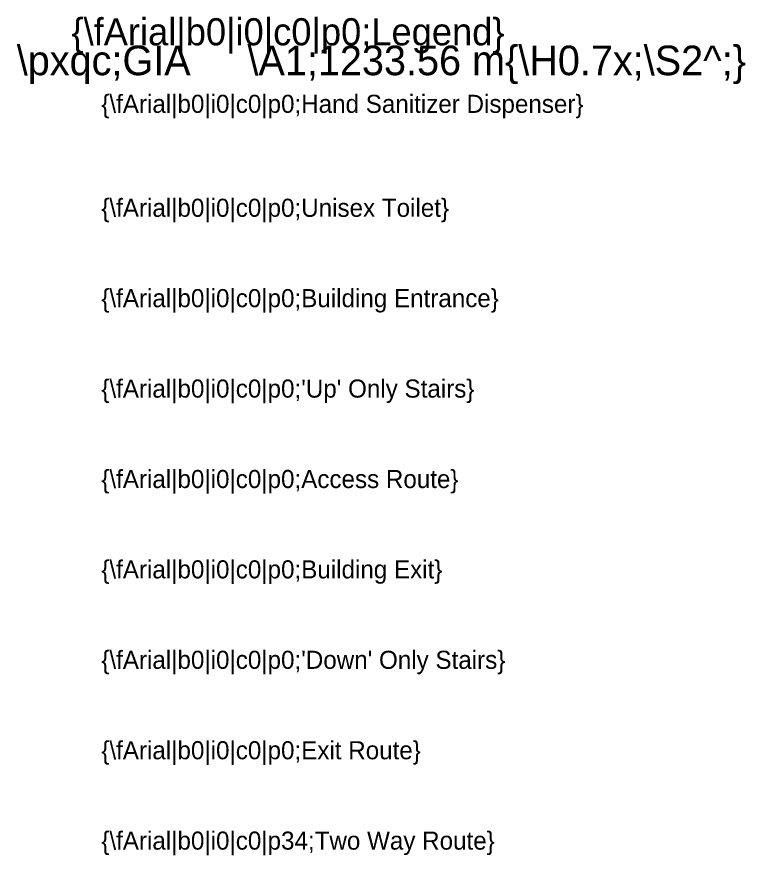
# Model space of a CAD drawing. Header units: millimetres. Extents: x 89863 to 339490, y 15177 to 52720.
# Drawn here: x 329624 to 339490, y 41362 to 52720 of the extents above; entities that cross this region are included whole.
import ezdxf

# ---------------------------------------------------------------- set-up
doc = ezdxf.new("R2010")
doc.units = ezdxf.units.MM
doc.layers.add('BUILDING_ACCESS', color=7, linetype='Continuous')
doc.layers.add('GIA', color=7, linetype='Continuous')

msp = doc.modelspace()

# ---------------------------------------------------------------- texts
at = {"layer": 'BUILDING_ACCESS'}
for s, height, p in [('{\\fArial|b0|i0|c0|p0;Legend}', 367.39, (330365, 52333)), ('{\\fArial|b0|i0|c0|p0;Hand Sanitizer Dispenser}', 244.93, (330769, 51418)), ('{\\fArial|b0|i0|c0|p0;Unisex Toilet}', 244.93, (330769, 50010)), ('{\\fArial|b0|i0|c0|p0;Building Entrance}', 244.93, (330769, 48786)), ("{\\fArial|b0|i0|c0|p0;'Up' Only Stairs}", 244.93, (330769, 47561)), ('{\\fArial|b0|i0|c0|p0;Access Route}', 244.93, (330769, 46336)), ('{\\fArial|b0|i0|c0|p0;Building Exit}', 244.93, (330769, 45112)), ("{\\fArial|b0|i0|c0|p0;'Down' Only Stairs}", 244.93, (330769, 43887)), ('{\\fArial|b0|i0|c0|p0;Exit Route}', 244.93, (330769, 42662)), ('{\\fArial|b0|i0|c0|p34;Two Way Route}', 244.93, (330769, 41438))]:
    msp.add_text(s, height=height, dxfattribs=at).set_placement(p)
at = {"layer": 'GIA'}
for s, height, p in [('\\pxqc;GIA', 401.1, (329624, 51928)), ('\\A1;1233.56 m{\\H0.7x;\\S2^ ;}', 401.09, (332748, 51928))]:
    msp.add_text(s, height=height, dxfattribs=at).set_placement(p)

doc.saveas('drawing.dxf')
